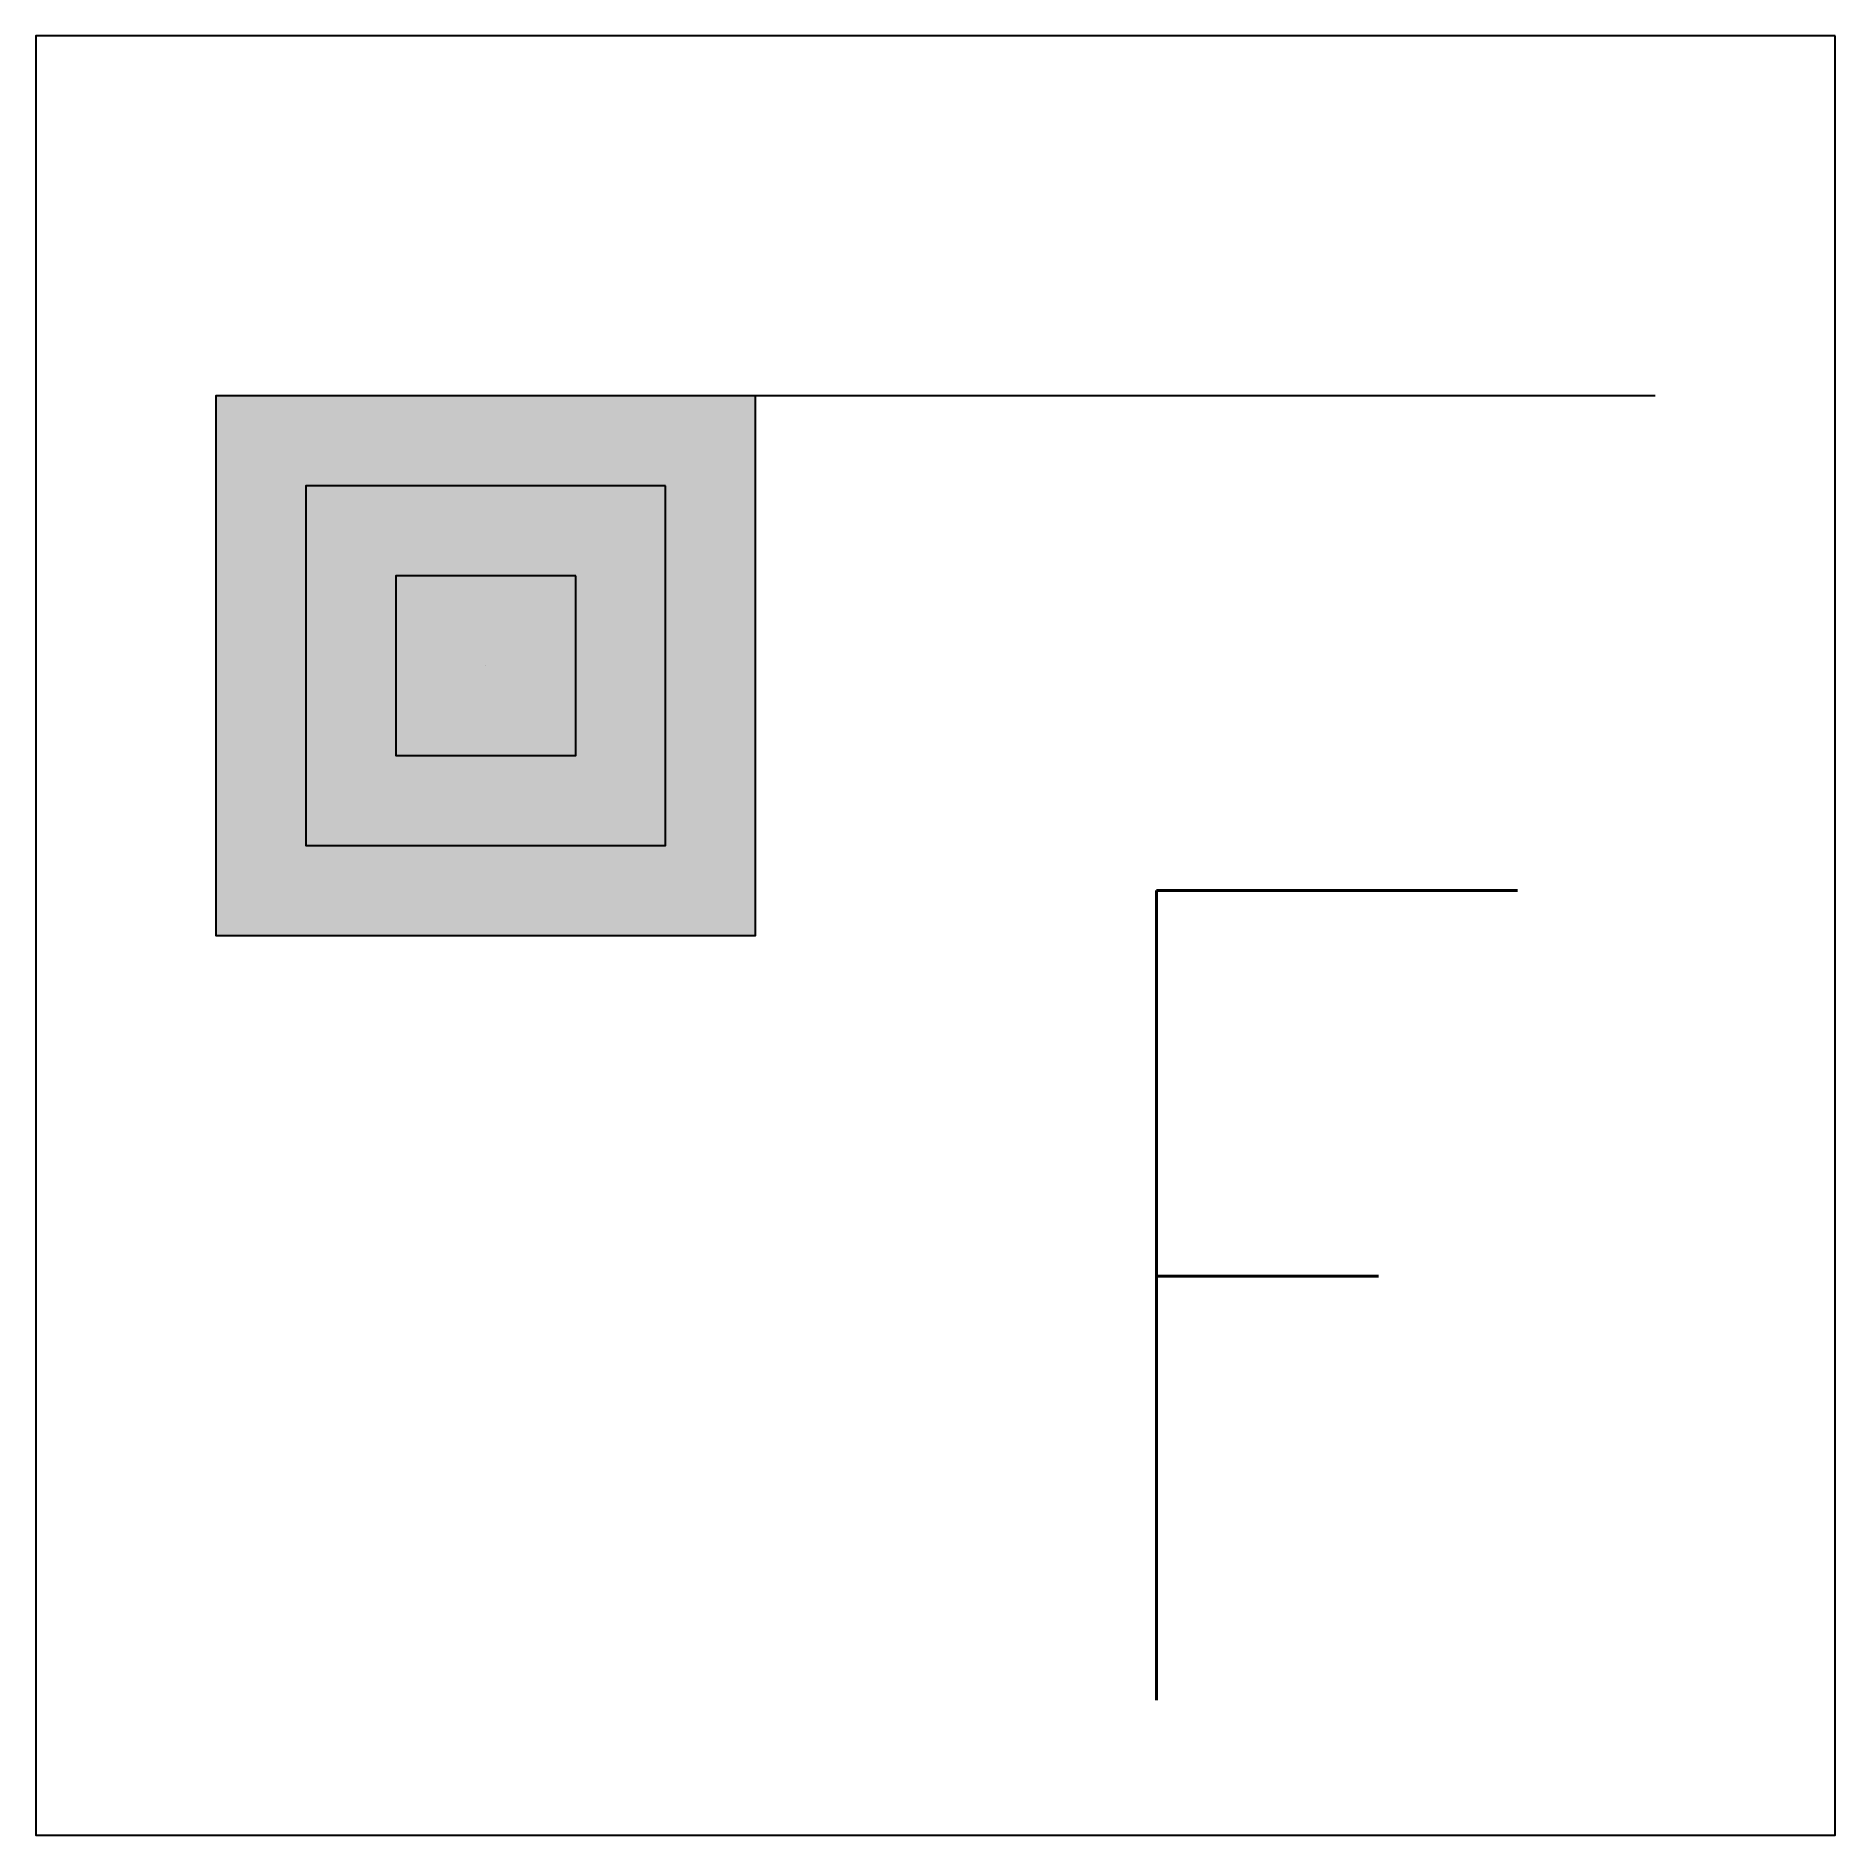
# Model space of a CAD drawing. Header units: feet. Extents: x -0.5 to 0.5, y -0.5 to 0.5.
import ezdxf
from ezdxf.enums import TextEntityAlignment as Align

# ---------------------------------------------------------------- set-up
doc = ezdxf.new("R2010")
doc.units = ezdxf.units.FT
doc.header["$MEASUREMENT"] = 0
doc.styles.add('SYM', font='SIMPLEX.SHX', dxfattribs={"width": 0.8})

msp = doc.modelspace()

# ---------------------------------------------------------------- linework, layer by layer
at = {"elevation": 1.0001}
msp.add_lwpolyline([(0.4, 0.3), (-0.4, 0.3), (-0.4, 0), (-0.1, 0), (-0.1, 0.3)], dxfattribs=at)
for points in [[(-0.15, 0.25), (-0.35, 0.25), (-0.35, 0.05), (-0.15, 0.05)], [(-0.2, 0.2), (-0.3, 0.2), (-0.3, 0.1), (-0.2, 0.1)], [(-0.25, 0.15), (-0.25, 0.15), (-0.25, 0.15)]]:
    msp.add_lwpolyline(points, close=True, dxfattribs=at)
msp.add_solid([(-0.1, 0.3, 1.0001), (-0.4, 0.3, 1.0001), (-0.1, 0, 1.0001), (-0.4, 0, 1.0001)])
msp.add_3dface([(0.5, 0.5, 1), (-0.5, 0.5, 1), (-0.5, -0.5, 1), (0.5, -0.5, 1)])
at = {"layer": 'Defpoints'}
msp.add_point((0, 0), dxfattribs=at)

# ---------------------------------------------------------------- texts
at = {"style": 'SYM', "width": 0.8}
msp.add_text('F', height=0.45, dxfattribs=at).set_placement((0.2, -0.2, 1), align=Align.MIDDLE)

doc.saveas('drawing.dxf')
